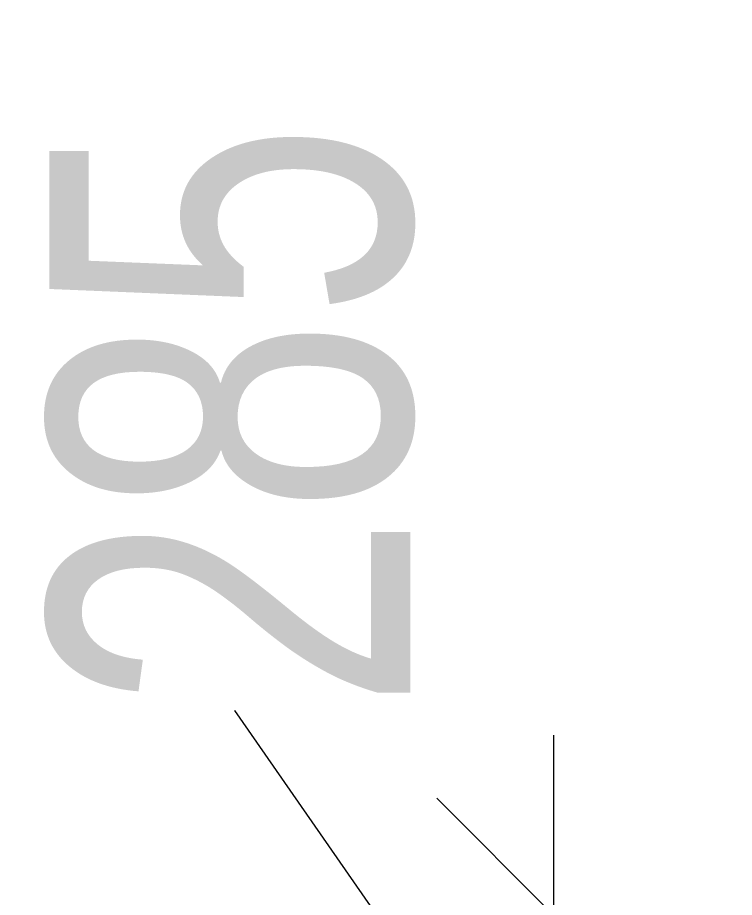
# Model space of a CAD drawing. Header units: millimetres. Extents: x 180139 to 245212, y -4005 to 9345.
# Drawn here: x 185710 to 186107.2, y -740 to -252.1 of the extents above; entities that cross this region are included whole.
import ezdxf

# ---------------------------------------------------------------- set-up
doc = ezdxf.new("R2010")
doc.units = ezdxf.units.MM
for name, color, linetype, lineweight in [('A-ANNO-DIMS', 7, 'Continuous', 9), ('A-ANNO-DIMS-100', 7, 'Continuous', 9), ('G-ANNO-DIMS', 7, 'Continuous', 9)]:
    doc.layers.add(name, color=color, linetype=linetype, lineweight=lineweight)
doc.styles.add('Arial', font='arial.ttf', dxfattribs={"width": 0.7, "height": 200})
doc.dimstyles.new('Vnitřní_-_průhledné_2', dxfattribs={"dimscale": 304.8, "dimtxt": 204.05188, "dimasz": 0.426509, "dimexe": 0.328084, "dimexo": 0.0625, "dimgap": 0.065617, "dimtad": 1, "dimdec": 0, "dimrnd": 5, "dimzin": 0, "dimdsep": 46, "dimtxsty": 'Arial', "dimblk1": 'OBLIQUE', "dimblk2": 'OBLIQUE', "dimsah": 1, "dimcen": 0.09, "dimdle": 0.328084, "dimazin": 0, "dimtfac": 1, "dimtdec": 4, "dimtix": 1, "dimtmove": 1, "dimatfit": 3, "dimfxl": 0.328084, "dimfxlon": 1, "dimtvp": 1, "dimtolj": 1, "dimtzin": 0, "dimarcsym": 2})

# ---------------------------------------------------------------- blocks, each defined once
blk = doc.blocks.new('DIMBLOCK8-A')
at = {"layer": 'A-ANNO-DIMS-100'}
for p, q in [((185830.28, -636.36), (186007.25, -891.5)), ((185830.28, -636.36), (185830.28, -636.36)), ((186007.25, -1033), (186007.25, -650)), ((186007.25, -750), (185907.25, -750)), ((186007.25, -750), (186107.25, -750)), ((186007.25, -1033), (185907.25, -1033)), ((186007.25, -1033), (186107.25, -1033))]:
    blk.add_line(p, q, dxfattribs=at)
at = {"layer": 'A-ANNO-DIMS-100', "lineweight": 18}
for p, q in [((186007.25, -750), (185942.25, -685)), ((186007.25, -750), (186072.25, -815)), ((186007.25, -1033), (185942.25, -968)), ((186007.25, -1033), (186072.25, -1098))]:
    blk.add_line(p, q, dxfattribs=at)
at = {"layer": 'A-ANNO-DIMS-100', "color": 0, "insert": (185727.6, -636.36), "char_height": 200, "width": 384.2454, "attachment_point": 1, "rotation": 90, "line_spacing_factor": 0.941778, "style": 'Arial'}
blk.add_mtext('285', dxfattribs=at)
blk = doc.blocks.new('_Oblique')
at = {"color": 0, "linetype": 'ByBlock', "lineweight": -2}
blk.add_line((-0.5, -0.5), (0.5, 0.5), dxfattribs=at)

msp = doc.modelspace()

# ---------------------------------------------------------------- dimensions: what is measured, and where the dimension line sits
at = {"layer": 'A-ANNO-DIMS'}
dim = msp.add_linear_dim(base=(186007.25, -750), p1=(185907.25, -1033), p2=(185907.25, -750), angle=90, dimstyle='Vnitřní_-_průhledné_2', override={"dimpost": '<>', "dimfxl": 283}, dxfattribs=at)
dim.commit()
dim.dimension.update_dxf_attribs({"geometry": 'DIMBLOCK8-A', "text_midpoint": (185860.93, -444.23), "dimtype": 160, "text_rotation": 90})

# ---------------------------------------------------------------- next in the draw order: texts
at = {"layer": 'G-ANNO-DIMS', "insert": (185043.46, -503.94), "char_height": 200, "width": 658.652, "attachment_point": 1, "line_spacing_factor": 0.941778, "style": 'Arial', "bg_fill": 3, "box_fill_scale": 1.25, "bg_fill_color": 256, "bg_fill_true_color": 13158600, "bg_fill_transparency": 0}
msp.add_mtext('-0.485', dxfattribs=at)

doc.saveas('drawing.dxf')
